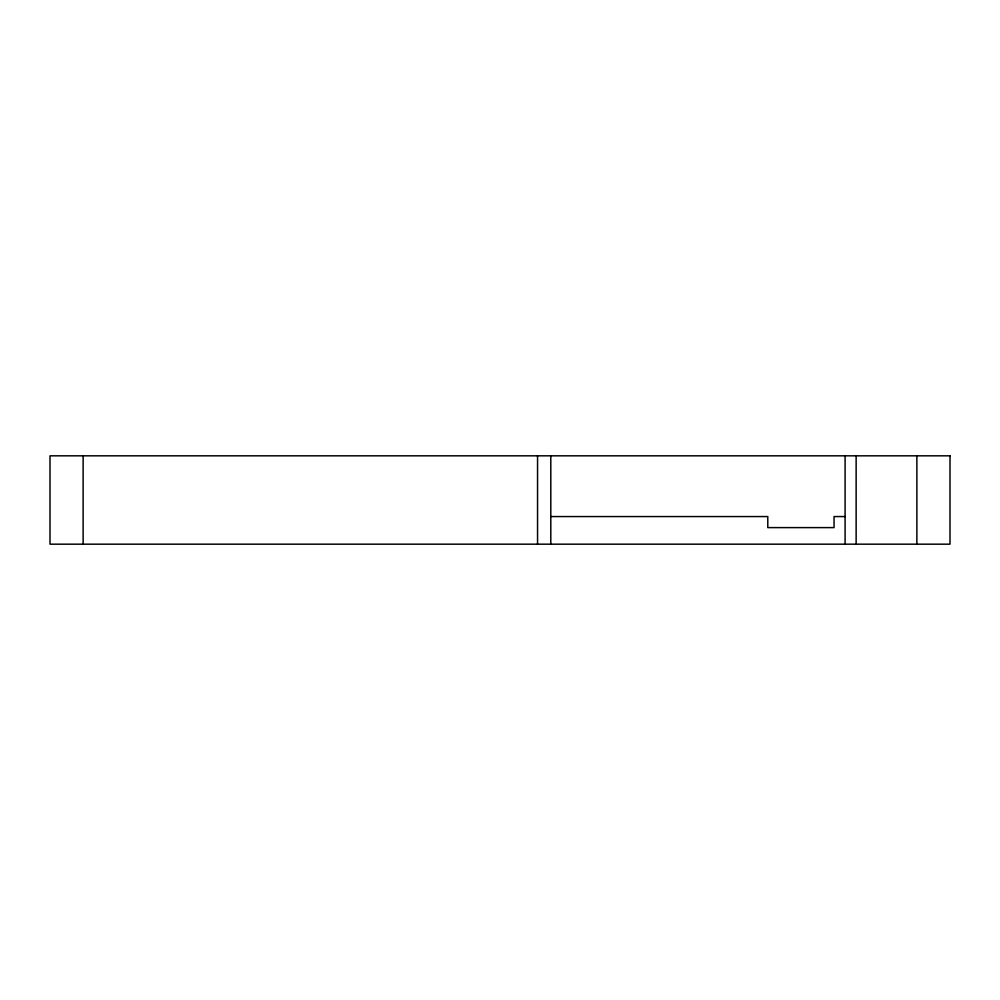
<?xml version="1.0" encoding="UTF-8"?>
<svg xmlns="http://www.w3.org/2000/svg" width="1000" height="1000" viewBox="0 0 1000 1000"><rect width="100%" height="100%" fill="white"/><g stroke="black" fill="none" stroke-linecap="round" stroke-linejoin="round"><path stroke-width="1.5" d="M550.8 516.562L767.788 516.562L767.788 527.612L834.05 527.612L834.05 516.562L845.088 516.562M916.875 455.825L916.875 544.175M856.137 455.825L856.137 544.175M845.088 455.825L845.088 544.175M550.8 455.825L550.8 544.175M537.55 455.825L537.55 544.175M83.125 455.825L83.125 544.175M950 455.825L50 455.825L50 544.175L950 544.175L950 455.825"/></g></svg>
